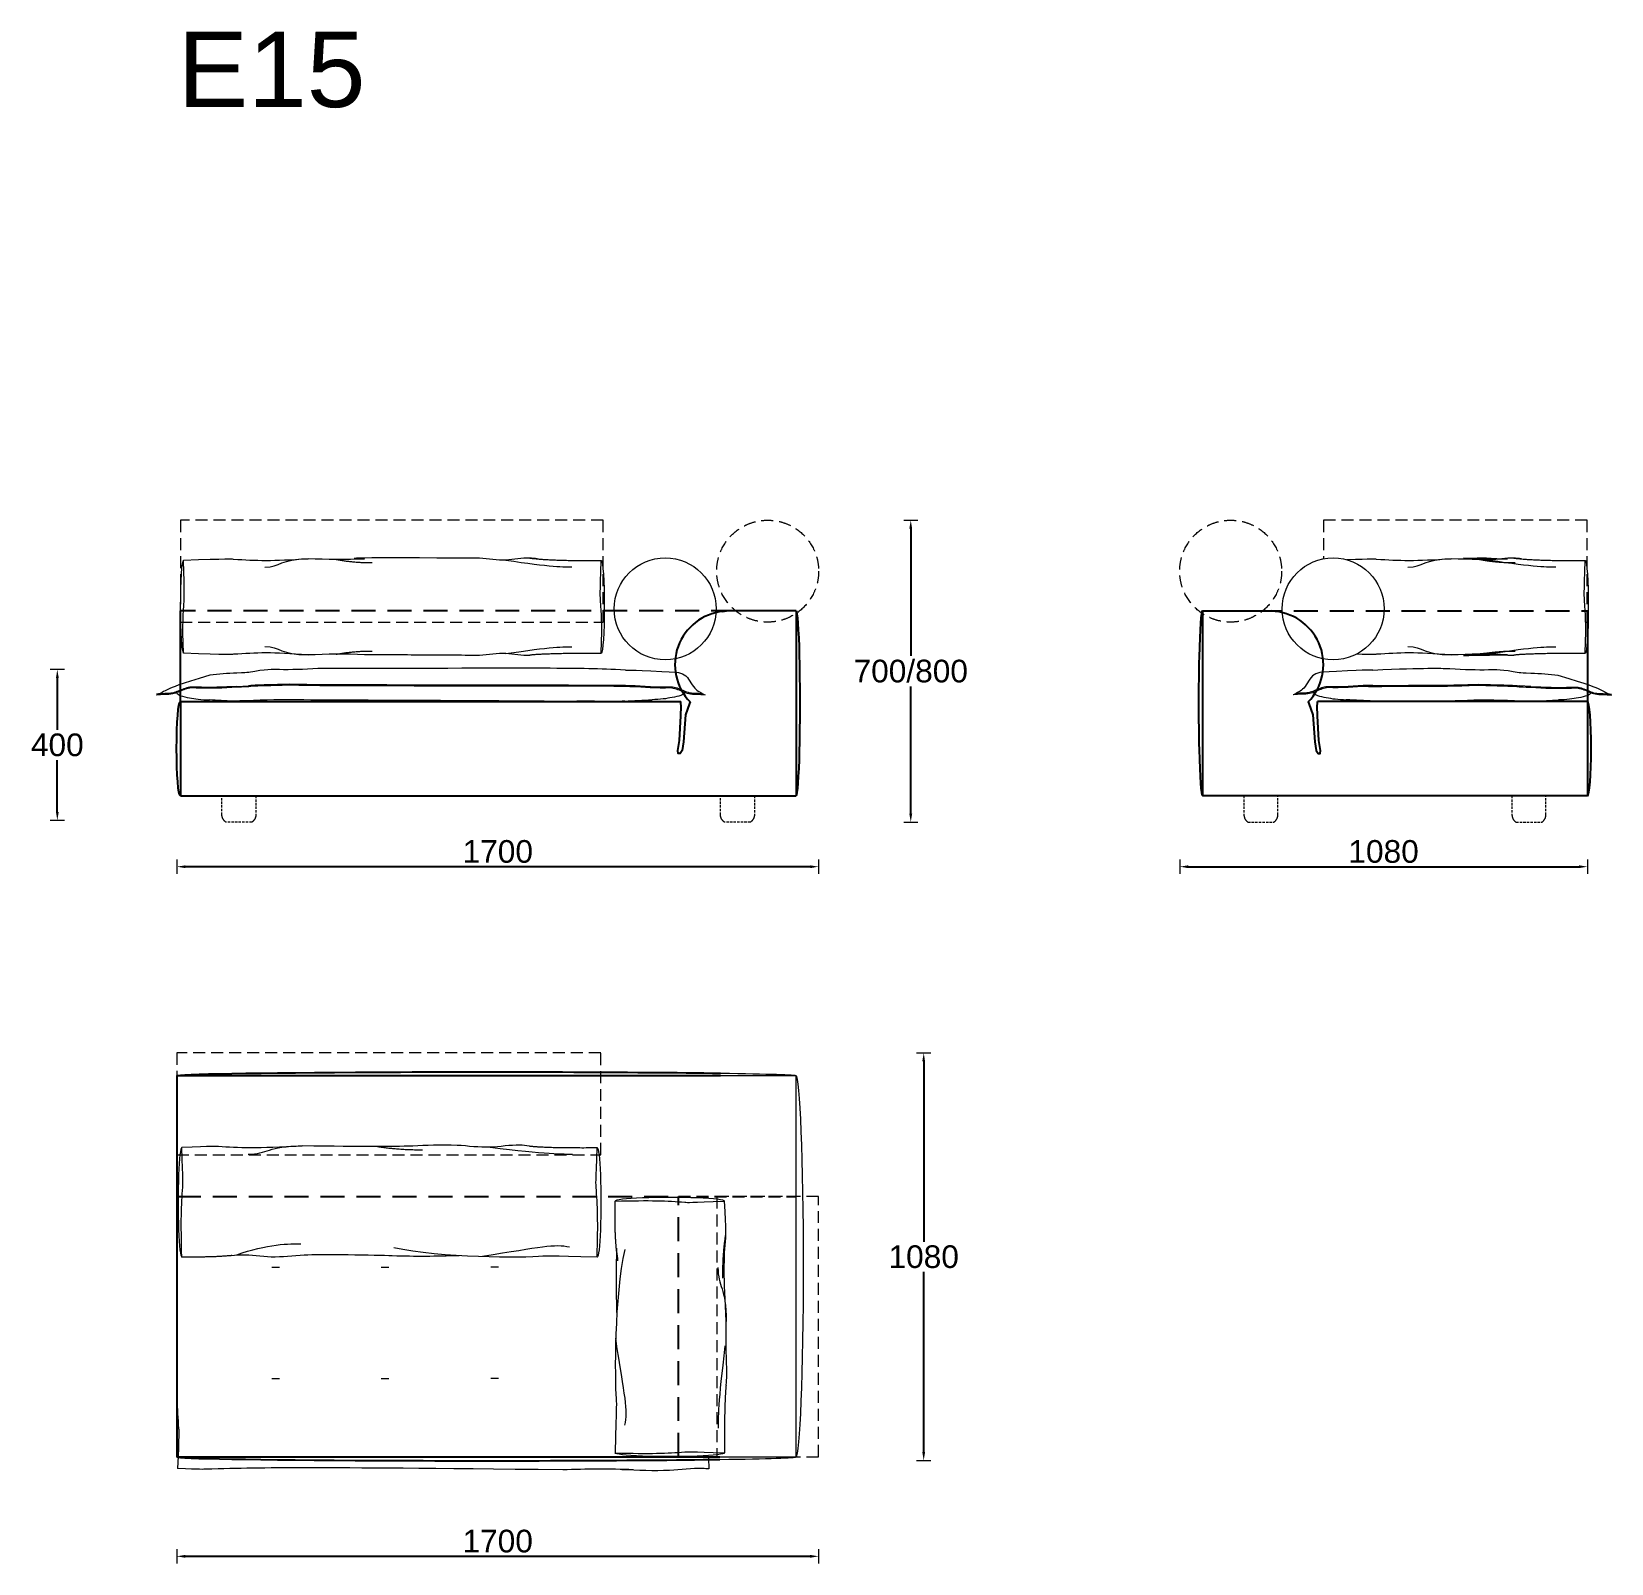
# Model space of a CAD drawing. Header units: millimetres. Extents: x 6668 to 47386, y -6732 to 35544.
# Drawn here: x 12505 to 16689, y -5772 to -1714 of the extents above; entities that cross this region are included whole.
import ezdxf

# ---------------------------------------------------------------- set-up
doc = ezdxf.new("R2010")
doc.units = ezdxf.units.MM
doc.linetypes.add('NASCOSTA', pattern=[9.525, 6.35, -3.175])
doc.layers.add('_ARREDO', color=7, linetype='Continuous')
doc.layers.add('TESTO', color=1, linetype='Continuous')
for name, color, linetype, lineweight in [('_CUSCINO SEDUTA', 8, 'Continuous', 9), ('_PIEDINI', 3, 'NASCOSTA', 9), ('_QUOTE', 1, 'Continuous', 9), ('_RULLO', 8, 'Continuous', 9)]:
    doc.layers.add(name, color=color, linetype=linetype, lineweight=lineweight)
doc.styles.add('Arial', font='arial.ttf')
doc.styles.get("Standard").update_dxf_attribs({"font": 'arial.ttf'})
doc.dimstyles.new('1_1', dxfattribs={"dimscale": 15, "dimtxt": 4, "dimasz": 1.5, "dimexe": 1.25, "dimexo": 2, "dimtad": 1, "dimtih": 1, "dimtoh": 1, "dimdec": 0, "dimtxsty": 'Standard', "dimcen": 2.5, "dimclrd": 256, "dimclre": 256, "dimclrt": 256, "dimadec": 0, "dimazin": 0, "dimtfac": 1, "dimtdec": 0, "dimtmove": 0, "dimatfit": 3, "dimfxl": 1.25, "dimfxlon": 1, "dimlwe": 0, "dimarcsym": 0})

# ---------------------------------------------------------------- blocks, each defined once
blk = doc.blocks.new('*D18')
at = {"layer": '_QUOTE', "lineweight": 0, "transparency": 16777216}
for p, q in [((12889.7, -5734.5), (12889.7, -5772)), ((14589.7, -5734.5), (14589.7, -5772))]:
    blk.add_line(p, q, dxfattribs=at)
at = {"layer": '_QUOTE', "lineweight": -2, "transparency": 16777216}
blk.add_line((12912.2, -5753.2), (14567.2, -5753.2), dxfattribs=at)
at = {"layer": '_QUOTE', "transparency": 16777216}
for points in [[(12912.2, -5749.5), (12912.2, -5757), (12889.7, -5753.2)], [(14567.2, -5749.5), (14567.2, -5757), (14589.7, -5753.2)]]:
    blk.add_solid(points, dxfattribs=at)
at = {"layer": 'Defpoints', "color": 0, "transparency": 16777216}
for p in [(12889.7, -5114.9), (14589.7, -5114.9), (14589.7, -5753.2)]:
    blk.add_point(p, dxfattribs=at)
at = {"layer": '_QUOTE', "transparency": 16777216, "insert": (13739.7, -5713.2), "char_height": 60, "attachment_point": 5}
blk.add_mtext('1700', dxfattribs=at)
blk = doc.blocks.new('*D21')
at = {"layer": '_QUOTE', "lineweight": 0, "transparency": 16777216}
for p, q in [((14849.2, -4420), (14886.7, -4420)), ((14849.2, -5499.7), (14886.7, -5499.7))]:
    blk.add_line(p, q, dxfattribs=at)
at = {"layer": '_QUOTE', "lineweight": -2, "transparency": 16777216}
for p, q in [((14868, -4442.5), (14868, -4919.8)), ((14868, -5477.2), (14868, -4999.9))]:
    blk.add_line(p, q, dxfattribs=at)
at = {"layer": '_QUOTE', "transparency": 16777216}
for points in [[(14864.2, -4442.5), (14871.7, -4442.5), (14868, -4420)], [(14864.2, -5477.2), (14871.7, -5477.2), (14868, -5499.7)]]:
    blk.add_solid(points, dxfattribs=at)
at = {"layer": 'Defpoints', "color": 0, "transparency": 16777216}
for p in [(13860.8, -4420), (14868, -4420), (13881.6, -5499.7)]:
    blk.add_point(p, dxfattribs=at)
at = {"layer": '_QUOTE', "transparency": 16777216, "insert": (14868, -4959.9), "char_height": 60, "attachment_point": 5}
blk.add_mtext('1080', dxfattribs=at)
blk = doc.blocks.new('PIEDINO MIAMI SOFT_PANAMA H7CM')
at = {"color": 0, "linetype": 'ByBlock', "lineweight": -2}
for points in [[(45, 0), (-45, 0)], [(-45, 0), (-45, -50.4)], [(45, -50.4), (45, 0)], [(-45, -50.4), (-45, -51.2), (-44.9, -52), (-44.8, -52.9), (-44.7, -53.7), (-44.5, -54.5), (-44.4, -55.3), (-44.2, -56.1), (-43.9, -56.9), (-43.7, -57.7), (-43.4, -58.5), (-43.1, -59.3), (-42.7, -60), (-42.4, -60.8), (-42, -61.5), (-41.6, -62.2), (-41.1, -63), (-40.7, -63.6), (-40.2, -64.3), (-39.7, -65), (-39.1, -65.6), (-38.6, -66.2), (-38, -66.8), (-37.4, -67.4), (-36.8, -68), (-36.1, -68.5), (-35.5, -69), (-34.8, -69.5), (-34.1, -70)], [(-34.1, -70), (34.1, -70)], [(34.1, -70), (34.8, -69.5), (35.5, -69), (36.1, -68.5), (36.8, -68), (37.4, -67.4), (38, -66.8), (38.6, -66.2), (39.1, -65.6), (39.7, -65), (40.2, -64.3), (40.7, -63.6), (41.1, -63), (41.6, -62.2), (42, -61.5), (42.4, -60.8), (42.7, -60), (43.1, -59.3), (43.4, -58.5), (43.7, -57.7), (43.9, -56.9), (44.2, -56.1), (44.4, -55.3), (44.5, -54.5), (44.7, -53.7), (44.8, -52.9), (44.9, -52), (45, -51.2), (45, -50.4)]]:
    blk.add_lwpolyline(points, dxfattribs=at)
blk = doc.blocks.new('*D27')
at = {"layer": '_QUOTE', "lineweight": 0, "transparency": 16777216}
for p, q in [((12890.3, -3907.8), (12890.3, -3945.3)), ((14589.8, -3907.8), (14589.8, -3945.3))]:
    blk.add_line(p, q, dxfattribs=at)
at = {"layer": '_QUOTE', "lineweight": -2, "transparency": 16777216}
blk.add_line((14567.3, -3926.5), (12912.8, -3926.5), dxfattribs=at)
at = {"layer": '_QUOTE', "transparency": 16777216}
for points in [[(12912.8, -3922.8), (12912.8, -3930.3), (12890.3, -3926.5)], [(14567.3, -3922.8), (14567.3, -3930.3), (14589.8, -3926.5)]]:
    blk.add_solid(points, dxfattribs=at)
at = {"layer": 'Defpoints', "color": 0, "transparency": 16777216}
for p in [(14589.8, -3143.7), (12890.3, -3613.7), (12890.3, -3926.5)]:
    blk.add_point(p, dxfattribs=at)
at = {"layer": '_QUOTE', "transparency": 16777216, "insert": (13740, -3886.5), "char_height": 60, "attachment_point": 5}
blk.add_mtext('1700', dxfattribs=at)
blk = doc.blocks.new('*D28')
at = {"layer": '_QUOTE', "lineweight": 0, "transparency": 16777216}
for p, q in [((14815, -3008.7), (14852.5, -3008.7)), ((14815, -3808.7), (14852.5, -3808.7))]:
    blk.add_line(p, q, dxfattribs=at)
at = {"layer": '_QUOTE', "lineweight": -2, "transparency": 16777216}
for p, q in [((14833.7, -3031.2), (14833.7, -3368.3)), ((14833.7, -3786.2), (14833.7, -3449.1))]:
    blk.add_line(p, q, dxfattribs=at)
at = {"layer": '_QUOTE', "transparency": 16777216}
for points in [[(14830, -3031.2), (14837.5, -3031.2), (14833.7, -3008.7)], [(14830, -3786.2), (14837.5, -3786.2), (14833.7, -3808.7)]]:
    blk.add_solid(points, dxfattribs=at)
at = {"layer": 'Defpoints', "color": 0, "transparency": 16777216}
for p in [(14454.8, -3008.7), (14833.7, -3008.7), (14374.7, -3808.7)]:
    blk.add_point(p, dxfattribs=at)
at = {"layer": '_QUOTE', "transparency": 16777216, "insert": (14833.7, -3408.7), "char_height": 60, "attachment_point": 5}
blk.add_mtext('700/800', dxfattribs=at)
blk = doc.blocks.new('*D29')
at = {"layer": '_QUOTE', "lineweight": 0, "transparency": 16777216}
for p, q in [((12592.2, -3404.2), (12554.7, -3404.2)), ((12592.2, -3804), (12554.7, -3804))]:
    blk.add_line(p, q, dxfattribs=at)
at = {"layer": '_QUOTE', "lineweight": -2, "transparency": 16777216}
for p, q in [((12573.4, -3426.7), (12573.4, -3564.1)), ((12573.4, -3781.5), (12573.4, -3644.1))]:
    blk.add_line(p, q, dxfattribs=at)
at = {"layer": '_QUOTE', "transparency": 16777216}
for points in [[(12569.7, -3426.7), (12577.2, -3426.7), (12573.4, -3404.2)], [(12569.7, -3781.5), (12577.2, -3781.5), (12573.4, -3804)]]:
    blk.add_solid(points, dxfattribs=at)
at = {"layer": 'Defpoints', "color": 0, "transparency": 16777216}
for p in [(12573.4, -3404.2), (13552.6, -3404.2), (13054.3, -3804)]:
    blk.add_point(p, dxfattribs=at)
at = {"layer": '_QUOTE', "transparency": 16777216, "insert": (12573.4, -3604.1), "char_height": 60, "attachment_point": 5}
blk.add_mtext('400', dxfattribs=at)
blk = doc.blocks.new('*D30')
at = {"layer": '_QUOTE', "lineweight": 0, "transparency": 16777216}
for p, q in [((15546, -3907.8), (15546, -3945.3)), ((16626, -3907.8), (16626, -3945.3))]:
    blk.add_line(p, q, dxfattribs=at)
at = {"layer": '_QUOTE', "lineweight": -2, "transparency": 16777216}
blk.add_line((15568.5, -3926.5), (16603.5, -3926.5), dxfattribs=at)
at = {"layer": '_QUOTE', "transparency": 16777216}
for points in [[(15568.5, -3922.8), (15568.5, -3930.3), (15546, -3926.5)], [(16603.5, -3922.8), (16603.5, -3930.3), (16626, -3926.5)]]:
    blk.add_solid(points, dxfattribs=at)
at = {"layer": 'Defpoints', "color": 0, "transparency": 16777216}
for p in [(15546, -3143.7), (16626, -3613.7), (16626, -3926.5)]:
    blk.add_point(p, dxfattribs=at)
at = {"layer": '_QUOTE', "transparency": 16777216, "insert": (16086, -3886.5), "char_height": 60, "attachment_point": 5}
blk.add_mtext('1080', dxfattribs=at)

msp = doc.modelspace()

# ---------------------------------------------------------------- linework, layer by layer
at = {"layer": '_ARREDO'}
for p, q in [((14529.8, -3248.9), (14368.5, -3248.9)), ((14529.8, -3248.9), (14529.8, -3738.7)), ((15606, -3248.9), (15606, -3738.7)), ((15606, -3248.9), (15767.4, -3248.9)), ((16626, -3248.9), (16626, -3488.7)), ((12899.3, -3488.7), (14224.9, -3488.7)), ((12899.3, -3488.7), (12899.3, -3738.7)), ((16626, -3488.7), (15910.9, -3488.7)), ((16626, -3488.7), (16626, -3738.7)), ((12899.3, -3738.7), (14529.8, -3738.7)), ((16626, -3738.7), (15606, -3738.7)), ((12889.7, -4480), (14330.1, -4480)), ((12889.7, -4480), (12889.7, -5490)), ((12889.7, -5490), (14328.1, -5490))]:
    msp.add_line(p, q, dxfattribs=at)
at = {"layer": '_ARREDO', "linetype": 'NASCOSTA', "ltscale": 10}
for p, q in [((15657.6, -3248.9), (16626, -3248.9)), ((12889.7, -4800), (14219, -4800))]:
    msp.add_line(p, q, dxfattribs=at)
at = {"layer": '_ARREDO', "lineweight": 9}
for p, q in [((14330.1, -4480), (14529.7, -4480)), ((14529.7, -4480), (14529.7, -5490)), ((14328.1, -5490), (14529.7, -5490))]:
    msp.add_line(p, q, dxfattribs=at)
at = {"layer": '_ARREDO', "linetype": 'NASCOSTA', "ltscale": 10}
for points in [[(14368.5, -3248.9), (12899.2, -3248.9)], [(14219, -5490), (14219, -4800)]]:
    msp.add_lwpolyline(points, dxfattribs=at)
at = {"layer": '_ARREDO'}
for points in [[(12899.3, -3488.7), (12899.3, -3248.9)], [(14336.4, -3250.4), (14346, -3248.9)], [(14529.8, -3248.9), (14346, -3248.9)], [(15606, -3248.9), (15789.9, -3248.9)], [(15799.4, -3250.4), (15789.9, -3248.9)], [(14249.4, -3490), (14247.9, -3494.3), (14237.3, -3524.2), (14231.7, -3595.9), (14228.3, -3618.4), (14223.2, -3626.3), (14217.6, -3626.9), (14217.2, -3619), (14218.9, -3608.4), (14221, -3592.5), (14224.9, -3526.5), (14225.5, -3501.7), (14224.9, -3493.2), (14224.9, -3488.7)], [(15886.4, -3490), (15888, -3494.3), (15898.5, -3524.2), (15904.2, -3595.9), (15907.5, -3618.4), (15912.6, -3626.3), (15918.3, -3626.9), (15918.7, -3619), (15917, -3608.4), (15914.9, -3592.5), (15910.9, -3526.5), (15910.4, -3501.7), (15910.9, -3493.2), (15910.9, -3488.7)]]:
    msp.add_lwpolyline(points, dxfattribs=at)
at = {"layer": '_ARREDO', "linetype": 'NASCOSTA', "ltscale": 5}
msp.add_lwpolyline([(14219, -4800), (14529.7, -4800)], dxfattribs=at)
at = {"layer": '_ARREDO'}
for centre, start, end in [((14350.8, -3391.2), 95.8307, 224.2434), ((15785, -3391.2), 315.7566, 84.1693)]:
    msp.add_arc(centre, 141.6, start, end, dxfattribs=at)
at = {"layer": '_ARREDO', "extrusion": (0, 0, -1)}
for centre, major_axis, ratio, start_param, end_param in [((14529.8, -3493.5), (0, 244.6), 0.040884, 0, 3.141593), ((12899.3, -3613.7), (0, 125), 0.08, 3.141593, 6.283185), ((13711.8, -4480), (822.1, 0), 0.012164, 3.141596, 5.563247)]:
    msp.add_ellipse(centre, major_axis=major_axis, ratio=ratio, start_param=start_param, end_param=end_param, dxfattribs=at)
at = {"layer": '_ARREDO'}
for centre, major_axis, ratio, start_param, end_param in [((15606, -3493.5), (0, 244.6), 0.040884, 0, 3.141593), ((16626, -3613.7), (0, 125), 0.08, 3.141593, 6.283185), ((13711.8, -5490), (822.1, 0), 0.012163, 3.141594, 5.560253)]:
    msp.add_ellipse(centre, major_axis=major_axis, ratio=ratio, start_param=start_param, end_param=end_param, dxfattribs=at)
at = {"layer": '_ARREDO', "lineweight": 9, "extrusion": (0, 0, -1)}
msp.add_ellipse((13724.7, -4480), major_axis=(-805, 0), ratio=0.012422, start_param=2.42163, end_param=3.141594, dxfattribs=at)
at = {"layer": '_ARREDO', "lineweight": 9}
for centre, major_axis, ratio, start_param, end_param in [((14529.7, -4985), (0, 505), 0.039604, 3.141593, 6.283185), ((13724.7, -5490), (-805, 0), 0.012422, 2.418658, 3.141592)]:
    msp.add_ellipse(centre, major_axis=major_axis, ratio=ratio, start_param=start_param, end_param=end_param, dxfattribs=at)
at = {"layer": '_CUSCINO SEDUTA'}
for p, q in [((13048.9, -3449.1), (13080.1, -3447.6)), ((16476.4, -3449.1), (16445.2, -3447.7)), ((13141.5, -4987.3), (13161.5, -4987.3)), ((13431.5, -4987.3), (13451.5, -4987.3)), ((13741.5, -4987.3), (13721.5, -4987.3)), ((13141.5, -5282.3), (13161.5, -5282.3)), ((13431.5, -5282.3), (13451.5, -5282.3)), ((13741.5, -5282.3), (13721.5, -5282.3))]:
    msp.add_line(p, q, dxfattribs=at)
for points in [[(12977.4, -3419.4), (12893.4, -3443.9), (12879.9, -3450.8), (12866.1, -3457.5)], [(13048.9, -3413.5), (13024.3, -3414.6), (13000.1, -3416.1), (12977.4, -3419.4)], [(13080.2, -3412.2), (13074.4, -3412.4), (13068.6, -3412.7), (13048.9, -3413.5)], [(13161.4, -3404.6), (13142.2, -3404.2), (13126.6, -3402.9), (13080.1, -3412.2)], [(13263.4, -3401.6), (13227, -3404.1), (13190.2, -3405.2), (13161.4, -3404.6)], [(14078.2, -3405.6), (13931.7, -3399.2), (13915.4, -3401), (13263.4, -3401.6)], [(14078.2, -3405.6), (14088.3, -3405.6), (14098.3, -3404.6), (14213, -3411.2)], [(14213, -3411.2), (14221.2, -3412.7), (14228, -3414.6), (14233.4, -3417.9)], [(14233.4, -3417.9), (14246.8, -3426), (14251.3, -3442.8), (14261.5, -3453.7)], [(15902.5, -3417.9), (15889.1, -3426), (15884.5, -3442.8), (15874.4, -3453.7)], [(15922.8, -3411.2), (15914.7, -3412.7), (15907.8, -3414.6), (15902.5, -3417.9)], [(16057.6, -3405.6), (16047.5, -3405.6), (16037.5, -3404.6), (15922.8, -3411.2)], [(16057.6, -3405.6), (16204.2, -3399.2), (16230.3, -3401), (16261.8, -3401.6)], [(16261.8, -3401.6), (16298.3, -3404.1), (16335.1, -3405.2), (16363.9, -3404.6)], [(16363.9, -3404.6), (16383.1, -3404.2), (16398.7, -3402.9), (16445.2, -3412.2)], [(16445.1, -3412.2), (16450.9, -3412.5), (16456.7, -3412.7), (16476.4, -3413.5)], [(16476.4, -3413.5), (16501, -3414.6), (16525.2, -3416.1), (16547.9, -3419.4)], [(16547.9, -3419.4), (16631.9, -3443.9), (16645.4, -3450.8), (16659.2, -3457.5)], [(12866.1, -3457.5), (12856.2, -3462.3), (12846, -3467.1), (12835.9, -3471.8)], [(12858, -3468), (12850.5, -3468.4), (12843.2, -3468.9), (12836, -3469.5)], [(12858, -3470.4), (12850.5, -3470.7), (12843.2, -3471.3), (12836, -3471.8)], [(12879, -3466.5), (12872.9, -3467.7), (12865.2, -3467.8), (12858, -3468)], [(12879, -3468.9), (12872.9, -3470.1), (12865.2, -3470.1), (12858, -3470.4)], [(12893.6, -3461.5), (12889.2, -3463.3), (12884.7, -3465.5), (12879, -3466.5)], [(12893.6, -3463.8), (12889.2, -3465.7), (12884.7, -3467.8), (12879, -3468.9)], [(12888.8, -3465.8), (12891.9, -3468.6), (12895.2, -3471.5), (12900.3, -3473.6)], [(12908.9, -3455.4), (12903.6, -3457.4), (12898.5, -3459.3), (12893.6, -3461.5)], [(12908.9, -3457.8), (12903.6, -3459.8), (12898.5, -3461.7), (12893.6, -3463.8)], [(12924.2, -3451), (12918.4, -3451.7), (12913.5, -3453.7), (12908.9, -3455.4)], [(12924.2, -3453.4), (12918.4, -3454.1), (12913.5, -3456), (12908.9, -3457.8)], [(12941.2, -3451), (12935.2, -3450.7), (12929.4, -3450.4), (12924.2, -3451)], [(12941.2, -3453.3), (12935.2, -3453.1), (12929.4, -3452.7), (12924.2, -3453.4)], [(13048.9, -3449.1), (13013.7, -3451), (12978.5, -3452.4), (12941.2, -3451)], [(13048.9, -3451.4), (13013.7, -3453.3), (12978.5, -3454.8), (12941.2, -3453.3)], [(13080.2, -3449.7), (13074.4, -3450), (13068.6, -3450.3), (13048.9, -3451.4)], [(13126.7, -3445.1), (13111.2, -3445.5), (13095.7, -3445.3), (13080.1, -3447.6)], [(13128.8, -3447.5), (13112.7, -3447.9), (13096.5, -3447.8), (13080.2, -3449.7)], [(13210.4, -3444), (13178.6, -3442.4), (13152.8, -3444.5), (13126.7, -3445.1)], [(13212.6, -3446.5), (13180.8, -3444.8), (13155, -3446.9), (13128.8, -3447.5)], [(14078.2, -3446.3), (13880.9, -3446.1), (13240.3, -3445.1), (13210.4, -3444)], [(14090.1, -3448.8), (13889.6, -3448.8), (13245.7, -3447.6), (13212.6, -3446.5)], [(14078.2, -3446.3), (14112, -3446), (14147.9, -3451), (14185.8, -3450)], [(14090.1, -3448.8), (14111.3, -3448.6), (14146.4, -3453.4), (14183.8, -3452.4)], [(14183.8, -3452.4), (14189.7, -3452.2), (14195.5, -3451.9), (14200.7, -3452.6)], [(14185.8, -3450), (14191.8, -3449.8), (14197.7, -3449.5), (14202.8, -3450.1)], [(14200.7, -3452.6), (14206.5, -3453.2), (14211.4, -3455.2), (14216, -3456.9)], [(14224.7, -3472.7), (14218.7, -3475.2), (14210, -3476.7), (14201.5, -3478.3)], [(14202.8, -3450.1), (14208.7, -3450.9), (14213.5, -3452.7), (14218.2, -3454.5)], [(14216, -3456.9), (14221.5, -3458.9), (14226.4, -3460.8), (14231.4, -3463)], [(14218.2, -3454.5), (14223.5, -3456.5), (14228.6, -3458.4), (14233.6, -3460.6)], [(14236.2, -3465), (14233, -3467.8), (14229.9, -3470.6), (14224.7, -3472.7)], [(14231.4, -3463), (14235.8, -3464.8), (14240.3, -3466.9), (14245.9, -3468)], [(14233.6, -3460.6), (14237.9, -3462.5), (14242.4, -3464.5), (14248.1, -3465.7)], [(14245.9, -3468), (14252.1, -3469.3), (14259.6, -3469.3), (14266.9, -3469.6)], [(14248.1, -3465.7), (14254.2, -3466.8), (14261.7, -3466.9), (14269.1, -3467.2)], [(14261.5, -3453.7), (14268.8, -3461.5), (14278.8, -3466.2), (14289, -3471)], [(14266.9, -3469.6), (14274.5, -3469.9), (14281.7, -3470.4), (14289, -3471)], [(14269.1, -3467.2), (14273.5, -3467.3), (14278.1, -3467.6), (14282.5, -3467.9)], [(15874.4, -3453.7), (15867.1, -3461.5), (15857, -3466.2), (15846.8, -3471)], [(15868.9, -3469.6), (15861.3, -3469.9), (15854.2, -3470.4), (15846.9, -3471)], [(15866.8, -3467.2), (15862.3, -3467.3), (15857.7, -3467.6), (15853.4, -3467.9)], [(15887.7, -3465.7), (15881.7, -3466.8), (15874.1, -3466.9), (15866.8, -3467.2)], [(15889.9, -3468), (15883.8, -3469.3), (15876.2, -3469.3), (15868.9, -3469.6)], [(15902.2, -3460.6), (15897.9, -3462.5), (15893.4, -3464.5), (15887.7, -3465.7)], [(15904.4, -3463), (15900, -3464.8), (15895.6, -3466.9), (15889.9, -3468)], [(15899.6, -3465), (15902.9, -3467.8), (15905.9, -3470.6), (15911.1, -3472.7)], [(15917.6, -3454.5), (15912.3, -3456.5), (15907.2, -3458.4), (15902.2, -3460.6)], [(15919.8, -3456.9), (15914.4, -3458.9), (15909.4, -3460.8), (15904.4, -3463)], [(15911.1, -3472.7), (15917.1, -3475.2), (15925.8, -3476.7), (15934.3, -3478.3)], [(15933, -3450.1), (15927.1, -3450.9), (15922.3, -3452.7), (15917.6, -3454.5)], [(15935.1, -3452.6), (15929.3, -3453.2), (15924.4, -3455.2), (15919.8, -3456.9)], [(15950, -3450), (15944, -3449.8), (15938.1, -3449.5), (15933, -3450.1)], [(15952, -3452.4), (15946.2, -3452.2), (15940.3, -3451.9), (15935.1, -3452.6)], [(16057.6, -3446.3), (16023.8, -3446), (15987.9, -3451), (15950, -3450)], [(16045.7, -3448.8), (16024.5, -3448.6), (15989.4, -3453.4), (15952, -3452.4)], [(16045.7, -3448.8), (16246.2, -3448.8), (16279.5, -3447.7), (16312.7, -3446.5)], [(16057.6, -3446.3), (16254.8, -3446.1), (16284.8, -3445.1), (16314.9, -3444)], [(16312.7, -3446.5), (16344.5, -3444.9), (16370.3, -3447), (16396.5, -3447.6)], [(16314.9, -3444), (16346.7, -3442.4), (16372.5, -3444.5), (16398.6, -3445.1)], [(16396.5, -3447.6), (16412.6, -3447.9), (16428.8, -3447.8), (16445.1, -3449.7)], [(16398.6, -3445.1), (16414.1, -3445.5), (16429.6, -3445.4), (16445.2, -3447.7)], [(16445.1, -3449.7), (16450.9, -3450), (16456.7, -3450.3), (16476.4, -3451.4)], [(16476.4, -3449.1), (16511.6, -3451), (16546.8, -3452.4), (16584.1, -3451)], [(16476.4, -3451.4), (16511.6, -3453.3), (16546.8, -3454.8), (16584.1, -3453.3)], [(16584.1, -3451), (16590.1, -3450.7), (16595.9, -3450.4), (16601.1, -3451)], [(16584.1, -3453.3), (16590.1, -3453.1), (16595.9, -3452.8), (16601.1, -3453.4)], [(16601.1, -3451), (16606.9, -3451.8), (16611.8, -3453.7), (16616.4, -3455.4)], [(16601.1, -3453.4), (16606.9, -3454.1), (16611.8, -3456), (16616.4, -3457.8)], [(16616.4, -3455.4), (16621.7, -3457.5), (16626.8, -3459.3), (16631.7, -3461.5)], [(16616.4, -3457.8), (16621.7, -3459.8), (16626.8, -3461.7), (16631.7, -3463.8)], [(16636.6, -3465.9), (16633.4, -3468.7), (16630.1, -3471.5), (16625, -3473.6)], [(16631.7, -3461.5), (16636.1, -3463.4), (16640.6, -3465.5), (16646.3, -3466.6)], [(16631.7, -3463.8), (16636.1, -3465.7), (16640.6, -3467.8), (16646.3, -3468.9)], [(16646.3, -3466.6), (16652.4, -3467.7), (16660.1, -3467.8), (16667.3, -3468.1)], [(16646.3, -3468.9), (16652.4, -3470.1), (16660.1, -3470.2), (16667.3, -3470.4)], [(16659.2, -3457.5), (16669.1, -3462.3), (16679.3, -3467.1), (16689.4, -3471.8)], [(16667.3, -3468.1), (16674.8, -3468.4), (16682.1, -3468.9), (16689.3, -3469.5)], [(16667.3, -3470.4), (16674.8, -3470.7), (16682.1, -3471.3), (16689.3, -3471.8)], [(12900.3, -3473.6), (12906.3, -3476), (12915, -3477.6), (12923.4, -3479.2)], [(12923.4, -3479.2), (12931.2, -3480.6), (12938.6, -3482.2), (12946.5, -3483.1)], [(12946.5, -3483.1), (12956.1, -3484.2), (12966.2, -3484.5), (12976.4, -3484.9)], [(13038.5, -3488.1), (13017.8, -3487.1), (12997, -3486), (12976.4, -3484.9)], [(13183.1, -3484.7), (13134.9, -3484.4), (13086.7, -3486.4), (13038.5, -3488.1)], [(13920.3, -3489.2), (13884.7, -3487.6), (13228.6, -3485.1), (13183.1, -3484.7)], [(14076.1, -3487.7), (14039.5, -3491.3), (14002.7, -3486.4), (13920.3, -3489.2)], [(14076.1, -3487.7), (14100.2, -3486.7), (14124.5, -3485.4), (14148.5, -3484.1)], [(14178.4, -3482.3), (14168.9, -3483.4), (14158.7, -3483.7), (14148.5, -3484.1)], [(14201.5, -3478.3), (14193.9, -3479.8), (14186.3, -3481.3), (14178.4, -3482.3)], [(15934.3, -3478.3), (15942, -3479.8), (15949.5, -3481.3), (15957.5, -3482.3)], [(15957.5, -3482.3), (15966.9, -3483.4), (15977.1, -3483.7), (15987.3, -3484.1)], [(16059.7, -3487.7), (16035.6, -3486.7), (16011.4, -3485.4), (15987.3, -3484.1)], [(16059.7, -3487.7), (16096.3, -3491.3), (16133.1, -3486.4), (16215.5, -3489.2)], [(16215.5, -3489.2), (16251.1, -3487.6), (16296.7, -3485.1), (16342.2, -3484.7)], [(16342.2, -3484.7), (16390.4, -3484.4), (16438.6, -3486.4), (16486.8, -3488.1)], [(16486.8, -3488.1), (16507.5, -3487.2), (16528.3, -3486), (16548.9, -3484.9)], [(16578.8, -3483.1), (16569.2, -3484.3), (16559.1, -3484.6), (16548.9, -3484.9)], [(16601.9, -3479.2), (16594.1, -3480.6), (16586.7, -3482.2), (16578.8, -3483.1)], [(16625, -3473.6), (16619, -3476), (16610.4, -3477.6), (16601.9, -3479.2)]]:
    msp.add_open_spline(points, degree=3, dxfattribs=at)
at = {"layer": '_CUSCINO SEDUTA', "lineweight": 9}
for points in [[(12889.9, -4712.6), (12890.9, -4743), (12892.3, -4773.4), (12891.8, -4803.8)], [(12891.8, -4803.8), (12891.1, -4849), (12886.4, -4894.2), (12890.9, -5259.3)], [(12890.9, -5259.3), (12888.8, -5311.1), (12890.3, -5362.9), (12894.6, -5414.4)], [(12966.4, -5522.4), (12960.4, -5522.9), (12954.4, -5523.4), (12891.9, -5521)], [(13912.1, -5524.2), (13199.8, -5516.5), (13147.9, -5518.1), (12966.4, -5522.4)], [(14098.8, -5523.8), (14036.4, -5521.6), (13974.1, -5522.2), (13912.1, -5524.2)], [(14282.9, -5520.7), (14253.8, -5519.7), (14224.5, -5523.9), (14195, -5525.6)], [(14298.9, -5521.7), (14293.6, -5521.3), (14288.3, -5520.9), (14282.9, -5520.7)], [(14297.6, -5490), (14297.9, -5497.9), (14298.3, -5506.6), (14298.9, -5521.7)], [(14195, -5525.6), (14153, -5527.9), (14110.7, -5525.2), (14068.4, -5523.8)]]:
    msp.add_open_spline(points, degree=3, dxfattribs=at)
msp.add_open_spline([(12894.6, -5414.4), (12895.2, -5421.3), (12895.8, -5428.1), (12892, -5519.7), (12892, -5520.1), (12892, -5520.6), (12891.9, -5521)], degree=3, knots=[8, 8, 8, 8, 9, 9, 9, 9.004551, 9.004551, 9.004551, 9.004551], dxfattribs=at)
at = {"layer": '_RULLO', "linetype": 'NASCOSTA', "ltscale": 5}
for points in [[(14019.2, -3008.7), (12899.2, -3008.7), (12899.2, -3278.9), (14019.2, -3278.9)], [(12889.8, -4420), (12889.8, -4690), (14013.1, -4690), (14013.1, -4420)], [(14589.7, -4800), (14319.7, -4800), (14319.7, -5489.4), (14589.7, -5489.4)]]:
    msp.add_lwpolyline(points, close=True, dxfattribs=at)
msp.add_lwpolyline([(16621.3, -3278.9), (16625.3, -3278.9), (16625.3, -3008.7), (15926.6, -3008.7), (15926.6, -3111.2)], dxfattribs=at)
for centre in [(14454.8, -3143.7), (15681, -3143.7)]:
    msp.add_circle(centre, 135, dxfattribs=at)
at = {"layer": '_RULLO'}
for centre in [(14183.4, -3243.7), (15952.4, -3243.7)]:
    msp.add_circle(centre, 135, dxfattribs=at)
for centre, major_axis, ratio, start_param, end_param in [((12907.2, -3237.7), (0, 122.6), 0.065432, -0.000114, 3.139138), ((12903.2, -4815.4), (0, 145.1), 0.069077, 0, 3.141593), ((14195.7, -4812.5), (145.1, 0), 0.069077, 0, 3.141593)]:
    msp.add_ellipse(centre, major_axis=major_axis, ratio=ratio, start_param=start_param, end_param=end_param, dxfattribs=at)
at = {"layer": '_RULLO', "extrusion": (0, 0, -1)}
for centre, major_axis, ratio, start_param, end_param in [((14014.1, -3238.2), (0, -122.9), 0.065265, 3.141593, 6.283185), ((16620.2, -3238.2), (0, -122.9), 0.065265, 3.141593, 6.283185), ((14003.1, -4815.7), (0, 145.1), 0.069077, 0, 3.141593), ((14195.5, -5479.1), (145.1, 0), 0.069077, 0, 3.141593)]:
    msp.add_ellipse(centre, major_axis=major_axis, ratio=ratio, start_param=start_param, end_param=end_param, dxfattribs=at)
at = {"layer": '_RULLO', "lineweight": 9}
for points, degree in [([(13040, -3112.5), (13034.5, -3111.9), (13029, -3111.3), (12907.2, -3115.1)], 3), ([(12909.4, -3220.5), (12909.8, -3213.6), (12910.3, -3206.7), (12907.2, -3115.1)], 3), ([(13237.6, -3110.9), (13142.7, -3118.4), (13101.2, -3116.8), (13040, -3112.5)], 3), ([(13122.9, -3133), (13164.3, -3133), (13164.3, -3110.9), (13237.6, -3110.9)], 3), ([(13387, -3111.3), (13337.1, -3113.5), (13287.3, -3112.9), (13237.6, -3110.9)], 3), ([(13312.3, -3112.7), (13356.4, -3121.2), (13407, -3121.2)], 2), ([(13691.3, -3109.6), (13354.9, -3107.2), (13320.9, -3109.9), (13387, -3111.3)], 3), ([(13761.6, -3114.4), (13738.3, -3115.4), (13714.9, -3111.2), (13691.3, -3109.6)], 3), ([(13824.6, -3109), (13803.4, -3108.3), (13782.6, -3113.4), (13761.6, -3114.4)], 3), ([(13761.6, -3114.4), (13879.3, -3132.6), (13919.4, -3132.6), (13935.7, -3132.6)], 3), ([(13844.6, -3111.2), (13837.6, -3110.1), (13831.1, -3109.3), (13824.6, -3109)], 3), ([(13824.6, -3109), (13882, -3116.5), (14014.1, -3115.4)], 2), ([(14012, -3220.7), (14011.5, -3213.8), (14010.4, -3207), (14014.1, -3115.4)], 3), ([(16067.3, -3112.5), (16062.8, -3112), (16058.2, -3111.5), (15988.3, -3113.5)], 3), ([(16265, -3110.9), (16170, -3118.4), (16128.5, -3116.8), (16067.3, -3112.5)], 3), ([(16150.2, -3133), (16191.7, -3133), (16191.7, -3110.9), (16265, -3110.9)], 3), ([(16414.4, -3111.3), (16364.4, -3113.5), (16314.6, -3112.9), (16265, -3110.9)], 3), ([(16297.3, -3109.6), (16382.2, -3107.2), (16348.3, -3109.9), (16414.4, -3111.3)], 3), ([(16367.7, -3114.4), (16344.4, -3115.4), (16321, -3111.2), (16297.3, -3109.6)], 3), ([(16339.7, -3112.7), (16383.7, -3121.2), (16434.4, -3121.2)], 2), ([(16430.6, -3109), (16409.5, -3108.3), (16388.7, -3113.4), (16367.7, -3114.4)], 3), ([(16367.7, -3114.4), (16485.3, -3132.6), (16525.5, -3132.6), (16541.8, -3132.6)], 3), ([(16450.7, -3111.2), (16443.7, -3110.1), (16437.1, -3109.3), (16430.6, -3109)], 3), ([(16430.6, -3109), (16488.1, -3116.5), (16620.2, -3115.4)], 2), ([(16618.1, -3220.7), (16617.6, -3213.8), (16616.5, -3207), (16620.2, -3115.4)], 3), ([(12907.2, -3361.3), (12905.1, -3275.3), (12906.4, -3261.8), (12909.4, -3220.5)], 3), ([(14014.1, -3361.1), (14016.4, -3268.1), (14015.1, -3263.8), (14012, -3220.7)], 3), ([(16620.2, -3361.1), (16622.5, -3268.1), (16621.2, -3263.8), (16618.1, -3220.7)], 3), ([(13122.9, -3343.5), (13164.3, -3343.5), (13164.3, -3365.6), (13237.6, -3365.6)], 3), ([(13761.6, -3362.1), (13879.3, -3343.9), (13919.4, -3343.9), (13935.7, -3343.9)], 3), ([(16150.2, -3343.5), (16191.7, -3343.5), (16191.7, -3365.6), (16265, -3365.6)], 3), ([(16367.7, -3362.1), (16485.3, -3343.9), (16525.5, -3343.9), (16541.8, -3343.9)], 3), ([(13040, -3364), (13034.5, -3364.6), (13029, -3365.2), (12907.2, -3361.3)], 3), ([(13237.6, -3365.6), (13142.7, -3358.1), (13101.2, -3359.7), (13040, -3364)], 3), ([(13387, -3365.1), (13337.1, -3363), (13287.3, -3363.6), (13237.6, -3365.6)], 3), ([(13312.3, -3363.8), (13356.4, -3355.3), (13407, -3355.3)], 2), ([(13691.3, -3366.9), (13387, -3365.1)], 1), ([(13761.6, -3362.1), (13738.3, -3361.1), (13714.9, -3365.3), (13691.3, -3366.9)], 3), ([(13824.6, -3367.4), (13803.4, -3368.2), (13782.6, -3363), (13761.6, -3362.1)], 3), ([(13824.6, -3365.3), (13882, -3360), (14014.1, -3361.1)], 2), ([(16067.3, -3364), (16063.4, -3364.4), (16059.5, -3364.8), (16014.3, -3363.7)], 3), ([(16265, -3365.6), (16170, -3358.1), (16128.5, -3359.7), (16067.3, -3364)], 3), ([(16414.4, -3365.1), (16364.4, -3363), (16314.6, -3363.6), (16265, -3365.6)], 3), ([(16367.7, -3362.1), (16344.4, -3361.1), (16321, -3365.3), (16297.3, -3366.9)], 3), ([(16297.3, -3366.9), (16414.4, -3365.1)], 1), ([(16339.7, -3363.8), (16383.7, -3355.3), (16434.4, -3355.3)], 2), ([(16430.6, -3367.4), (16409.5, -3368.2), (16388.7, -3363), (16367.7, -3362.1)], 3), ([(16430.6, -3365.3), (16488.1, -3360), (16620.2, -3361.1)], 2), ([(13000, -4667.7), (12993.2, -4667.1), (12986.3, -4666.5), (12903.1, -4670.3)], 3), ([(12905.8, -4775.6), (12906.4, -4768.8), (12907, -4761.9), (12903.2, -4670.3)], 3), ([(13222.1, -4666.1), (13103.4, -4673.6), (13051.6, -4672), (13000, -4667.7)], 3), ([(13078.7, -4688.2), (13130.5, -4688.2), (13130.5, -4666.1), (13222.1, -4666.1)], 3), ([(13515.2, -4666.5), (13452.8, -4668.7), (13390.5, -4668.1), (13222.1, -4666.1)], 3), ([(13421.8, -4667.9), (13476.9, -4676.3), (13540.2, -4676.3)], 2), ([(13632, -4664.7), (13590, -4662.4), (13547.6, -4665.1), (13515.2, -4666.5)], 3), ([(13719.9, -4669.6), (13690.8, -4670.5), (13661.5, -4666.4), (13632, -4664.7)], 3), ([(13798.6, -4664.2), (13772.2, -4663.5), (13746.1, -4668.6), (13719.9, -4669.6)], 3), ([(13719.9, -4669.6), (13867, -4687.7), (13917.1, -4687.7), (13937.5, -4687.7)], 3), ([(13823.7, -4666.4), (13814.9, -4665.3), (13806.7, -4664.5), (13798.6, -4664.2)], 3), ([(13823.7, -4666.4), (13870.4, -4671.6), (14003.1, -4670.6)], 2), ([(14000.5, -4775.9), (13999.9, -4769), (13999.3, -4762.2), (14003.1, -4670.6)], 3), ([(12903.2, -4960.5), (12900.3, -4867.5), (12902, -4821.4), (12905.8, -4775.6)], 3), ([(14003.1, -4960.8), (14006, -4867.7), (14004.3, -4821.7), (14000.5, -4775.9)], 3), ([(14050.6, -4812.5), (14143.7, -4809.7), (14189.7, -4811.3), (14235.5, -4815.2)], 3), ([(14054.7, -4945.2), (14049.5, -4898.5), (14050.6, -4812.5)], 2), ([(14235.5, -4815.2), (14242.4, -4815.8), (14249.2, -4816.4), (14340.8, -4812.5)], 3), ([(14343.5, -4909.4), (14344.1, -4902.5), (14344.7, -4895.7), (14340.8, -4812.5)], 3), ([(13048.4, -4955), (13126.6, -4925.1), (13192.8, -4925.1), (13218, -4925.1)], 3), ([(13464.7, -4935), (13587.8, -4962.9), (13808, -4962), (13859.5, -4957.7)], 3), ([(13930.2, -4934.6), (13890.1, -4925.1), (13855.7, -4935.1), (13699.4, -4958.9)], 3), ([(14054.6, -4936.6), (14052.5, -4999), (14053.1, -5051.4), (14055.1, -5113.4)], 3), ([(14343.3, -4897.8), (14334.8, -4952.9), (14334.8, -5016.2)], 2), ([(14345.1, -5131.5), (14337.6, -5012.7), (14339.1, -4960.9), (14343.5, -4909.4)], 3), ([(13035.9, -4956.4), (12989.1, -4961.6), (12903.1, -4960.5)], 2), ([(13035.9, -4956.4), (13044.6, -4955.3), (13052.8, -4954.5), (13060.9, -4954.2)], 3), ([(13060.9, -4954.2), (13087.3, -4953.5), (13113.4, -4958.6), (13139.6, -4959.5)], 3), ([(13139.6, -4959.5), (13168.7, -4960.5), (13198, -4956.4), (13227.5, -4954.7)], 3), ([(13227.5, -4954.7), (13269.5, -4952.4), (13418.3, -4955), (13460.6, -4956.5)], 3), ([(13460.6, -4956.5), (13523, -4958.6), (13575.4, -4958.1), (13637.4, -4956.1)], 3), ([(13859.5, -4957.7), (13866.3, -4957.1), (13873.2, -4956.5), (14003.1, -4960.3)], 3), ([(14076.1, -4940.6), (14048.2, -5063.7), (14049.2, -5283.9), (14053.5, -5335.5)], 3), ([(14054.7, -4945.2), (14055.9, -4953.9), (14056.6, -4962.2), (14056.9, -4970.3)], 3), ([(14323, -4988), (14323, -5039.8), (14345.1, -5039.8), (14345.1, -5131.5)], 3), ([(14346.9, -5274.6), (14347.6, -5248.2), (14342.5, -5222.1), (14345.1, -5131.5)], 3), ([(14076.6, -5406.2), (14086, -5366.1), (14076.1, -5331.7), (14052.2, -5175.4)], 3), ([(14341.6, -5195.9), (14323.4, -5343), (14323.4, -5393.1), (14323.4, -5413.5)], 3), ([(14344.7, -5299.6), (14339.5, -5346.4), (14340.6, -5479.1)], 2), ([(14344.7, -5299.6), (14345.9, -5290.9), (14346.6, -5282.7), (14346.9, -5274.6)], 3), ([(14053.5, -5335.5), (14054.1, -5342.3), (14054.7, -5349.2), (14050.8, -5479.1)], 3), ([(14050.4, -5479.1), (14143.4, -5482), (14189.5, -5480.3), (14235.3, -5476.5)], 3), ([(14235.3, -5476.5), (14242.1, -5475.9), (14249, -5475.2), (14340.6, -5479.1)], 3)]:
    msp.add_open_spline(points, degree=degree, dxfattribs=at)

# ---------------------------------------------------------------- block references
at = {"layer": '_PIEDINI', "xscale": -1}
for p in [(13054.3, -3738.7), (14374.7, -3738.7)]:
    msp.add_blockref('PIEDINO MIAMI SOFT_PANAMA H7CM', p, dxfattribs=at)
at = {"layer": '_PIEDINI'}
for p in [(15761.1, -3738.7), (16471, -3738.7)]:
    msp.add_blockref('PIEDINO MIAMI SOFT_PANAMA H7CM', p, dxfattribs=at)

# ---------------------------------------------------------------- texts
at = {"layer": 'TESTO', "style": 'Arial'}
msp.add_text('E15', height=200, dxfattribs=at).set_placement((12892.4, -1914.5))

# ---------------------------------------------------------------- dimensions: what is measured, and where the dimension line sits
at = {"layer": '_QUOTE'}
dim = msp.add_linear_dim(base=(14833.7, -3008.7), p1=(14374.7, -3808.7), p2=(14454.8, -3008.7), angle=90, text='700/<>', dimstyle='1_1', dxfattribs=at)
dim.commit()
dim.dimension.update_dxf_attribs({"geometry": '*D28', "text_midpoint": (14833.7, -3408.7)})
for base, p1, p2, picture, middle in [((12890.2648, -3926.5374), (14589.7911, -3143.6835), (12890.2648, -3613.6835), '*D27', (13740.0279, -3886.528)), ((16626, -3926.5), (15546, -3143.7), (16626, -3613.7), '*D30', (16086, -3886.5)), ((14589.7, -5753.2), (12889.7, -5114.9), (14589.7, -5114.9), '*D18', (13739.7, -5713.2))]:
    dim = msp.add_linear_dim(base=base, p1=p1, p2=p2, dimstyle='1_1', dxfattribs=at)
    dim.commit()
    dim.dimension.update_dxf_attribs({"geometry": picture, "text_midpoint": middle})
for base, p1, p2, picture, middle in [((12573.4, -3404.2), (13054.3, -3804), (13552.6, -3404.2), '*D29', (12573.4, -3604.1)), ((14868, -4420), (13881.6, -5499.7), (13860.8, -4420), '*D21', (14868, -4959.9))]:
    dim = msp.add_linear_dim(base=base, p1=p1, p2=p2, angle=90, dimstyle='1_1', dxfattribs=at)
    dim.commit()
    dim.dimension.update_dxf_attribs({"geometry": picture, "text_midpoint": middle})

doc.saveas('drawing.dxf')
